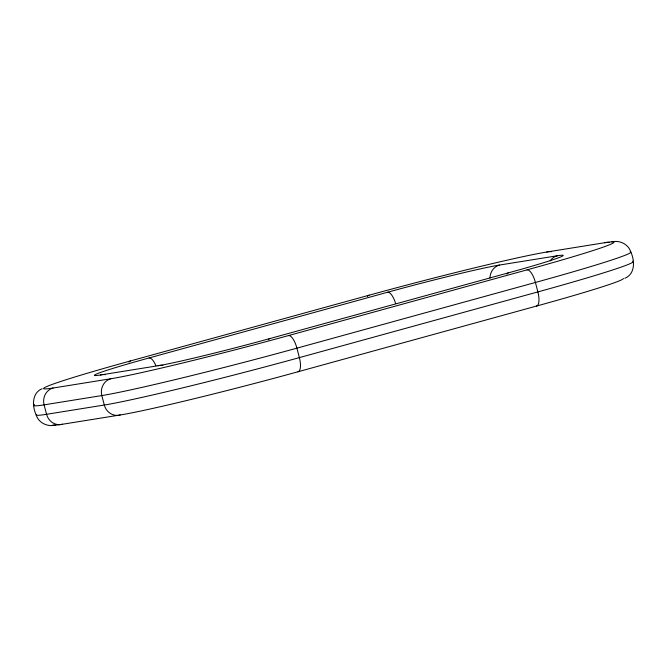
<?xml version="1.0" encoding="UTF-8"?>
<svg xmlns="http://www.w3.org/2000/svg" width="667" height="667" viewBox="0 0 667 667"><rect width="100%" height="100%" fill="white"/><g stroke="black" fill="none" stroke-linecap="round" stroke-linejoin="round"><path stroke-width="1" d="M42.154 388.719C31.799 392.896 32.066 406.12 36.135 414.841C38.469 422.77 47.324 427.063 55.178 425.137M624.846 278.281C635.201 274.104 634.934 260.88 630.865 252.159C628.531 244.23 619.676 239.937 611.822 241.863M623.428 278.464A141.654 5.194 -14.6 0 1 536.468 306.078L297.966 371.777A141.654 5.194 -14.6 0 1 120.252 414.974L62.498 424.245A13.84 12.923 80.9 0 1 46.548 414.299L44.089 404.844A13.84 12.923 80.9 0 1 53.068 388.027A141.654 5.194 -14.6 0 1 130.532 360.922L369.034 295.223A141.654 5.194 -14.6 0 1 546.748 252.026L604.502 242.755A13.84 12.923 80.9 0 1 609.33 242.429M105.194 374.671A13.84 12.923 80.9 0 0 100.358 374.996A89.145 3.268 -14.6 0 1 149.116 357.937L387.61 292.238A89.145 3.268 -14.6 0 1 499.45 265.057L557.203 255.786A13.84 12.923 80.9 0 0 550.125 260.939M100.358 374.996L158.112 365.724A89.145 3.268 -14.6 0 0 269.952 338.544L508.454 272.845A89.145 3.268 -14.6 0 0 557.203 255.786M53.068 388.027L110.814 378.756A141.654 5.194 -14.6 0 0 288.536 335.559L527.03 269.86A141.654 5.194 -14.6 0 0 604.502 242.755M268.392 339.77A13.84 4.936 74.6 0 1 269.952 338.544M158.112 365.724A13.84 12.923 80.9 0 1 162.948 365.399M149.116 357.937A13.84 4.936 74.6 0 1 155.87 365.666M387.61 292.238A13.84 4.936 74.6 0 1 395.664 303.635M489.995 278.056A13.84 12.923 80.9 0 1 499.45 265.057M506.895 274.07A13.84 4.936 74.6 0 1 508.454 272.845M630.182 251.767A155.486 5.695 -14.6 0 1 535.418 282.458L296.915 348.157A155.486 5.695 -14.6 0 1 101.834 395.573L44.089 404.844A155.486 5.695 -14.6 0 1 34.467 404.586M527.03 269.86A13.84 4.936 74.6 0 1 535.418 282.458L537.877 291.913A13.84 4.936 74.6 0 1 536.468 306.078M110.814 378.756A13.84 12.923 80.9 0 0 101.834 395.573L104.302 405.027A13.84 12.923 80.9 0 0 120.252 414.974M288.536 335.559A13.84 4.936 74.6 0 1 296.915 348.157L299.375 357.612A13.84 4.936 74.6 0 1 297.966 371.777M546.748 252.026A13.84 12.923 80.9 0 1 551.584 251.701M367.475 296.448A13.84 4.936 74.6 0 1 369.034 295.223M128.973 362.148A13.84 4.936 74.6 0 1 130.532 360.922M632.649 261.222A155.486 5.695 -14.6 0 1 537.877 291.913L299.375 357.612A155.486 5.695 -14.6 0 1 104.302 405.027L46.548 414.299A155.486 5.695 -14.6 0 1 36.135 414.841M62.498 424.245A141.654 5.194 -14.6 0 1 53.01 424.754"/></g></svg>
